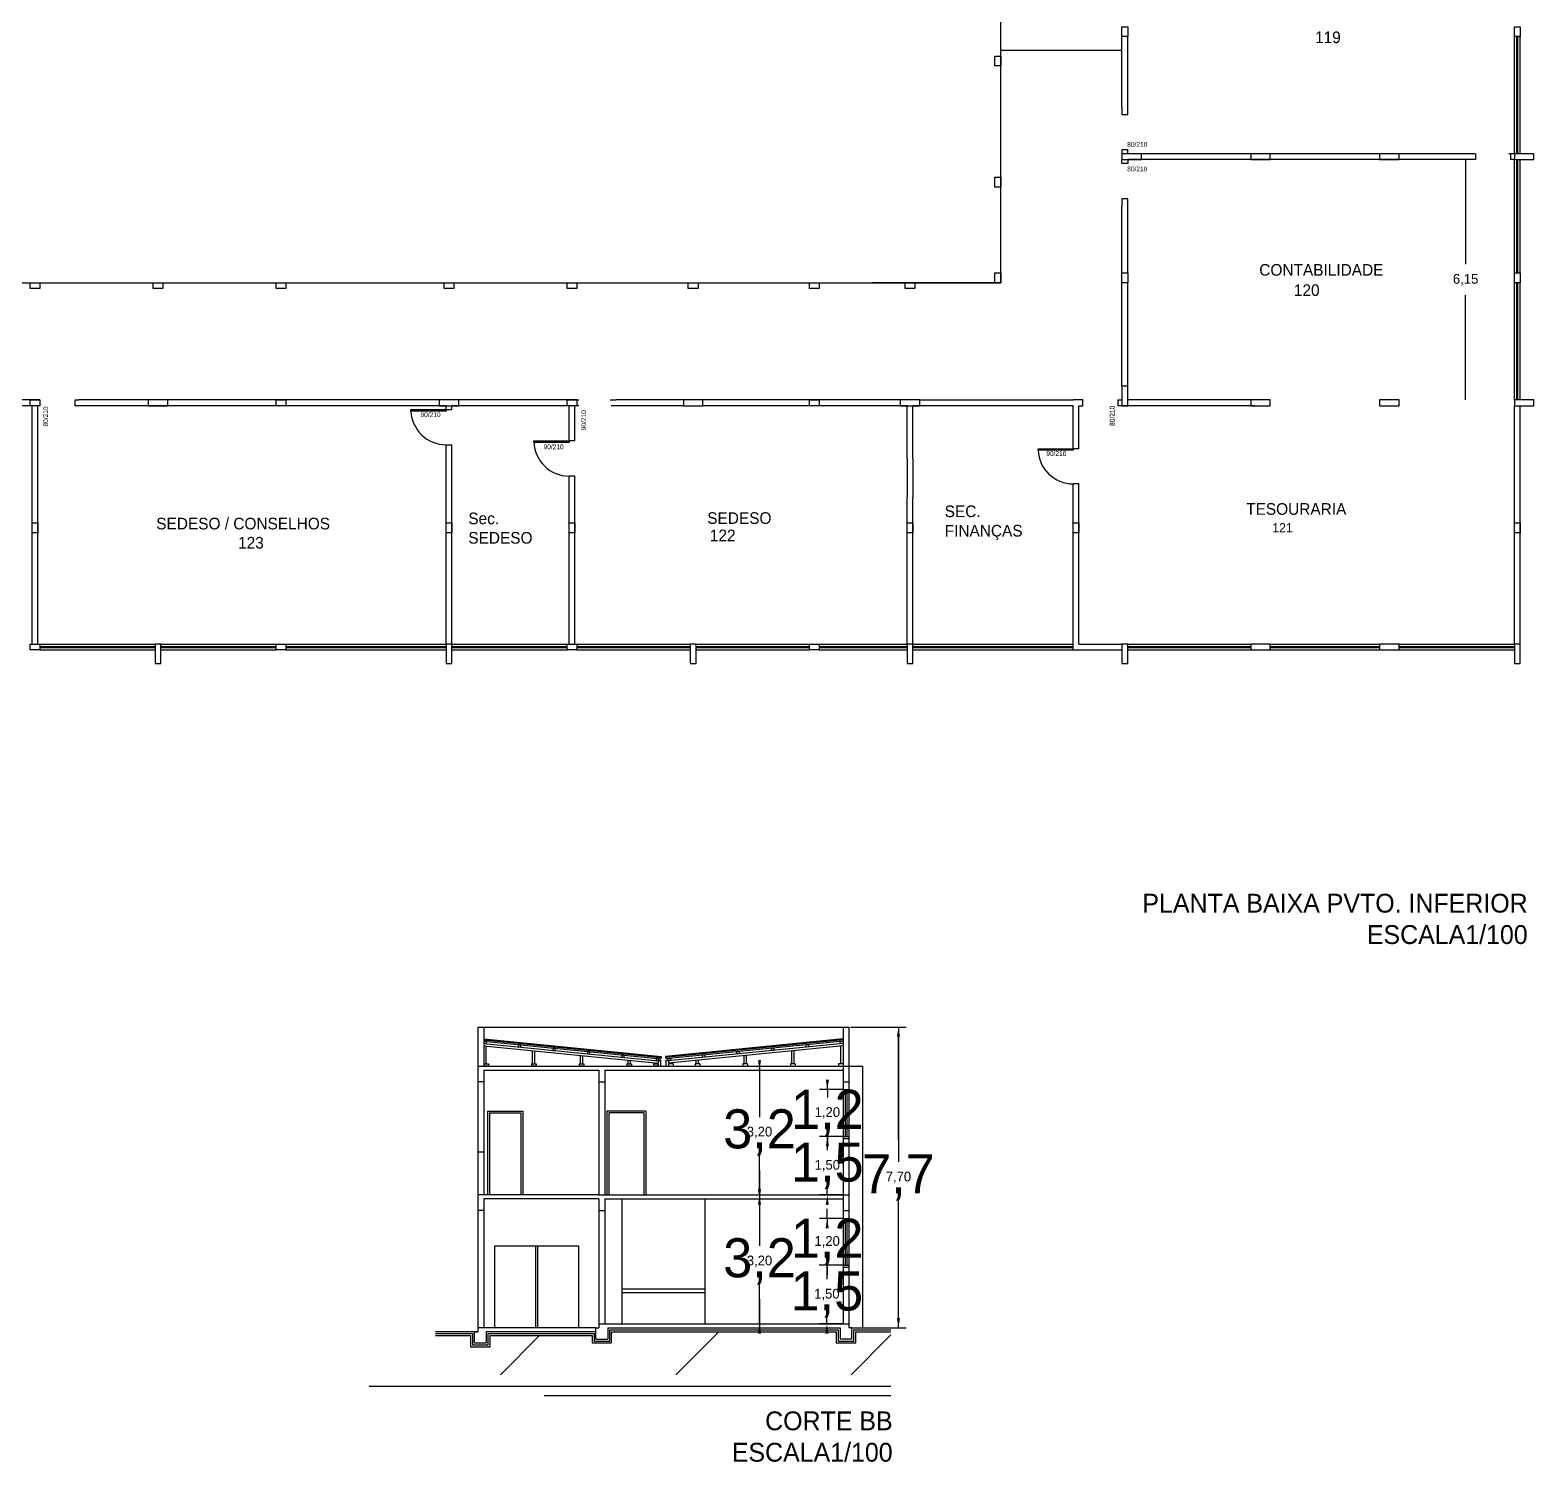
# Model space of a CAD drawing. Header units: metres. Extents: x -999 to 3200, y -1400 to 5056.
# Drawn here: x 1324.63 to 1363.13, y 4598.76 to 4635.41 of the extents above; entities that cross this region are included whole.
import ezdxf

# ---------------------------------------------------------------- set-up
doc = ezdxf.new("R2010")
doc.units = ezdxf.units.M
for name, color, linetype, true_color in [('.5', 7, 'Continuous', 0x000005), ('0.8', 7, 'Continuous', 0x000008), ('02', 7, 'Continuous', 0x000002), ('1', 7, 'Continuous', 0x000001), ('Capa4', 7, 'Continuous', 0x000004), ('Layer1', 7, 'Continuous', 0x000001), ('PAREDE', 7, 'Continuous', 0x000005), ('Vão', 7, 'Continuous', 0x000002)]:
    doc.layers.add(name, color=color, linetype=linetype, true_color=true_color)

# ---------------------------------------------------------------- blocks, each defined once
blk = doc.blocks.new('_CLOSEDFILLED')
at = {"color": 0, "linetype": 'BYBLOCK'}
blk.add_solid([(-1, 0.16), (0, 0), (-1, -0.16)], dxfattribs=at)

msp = doc.modelspace()

# ---------------------------------------------------------------- hatches: boundary and pattern name
h = msp.add_hatch()
h.set_pattern_fill('ANSI31')
h.paths.add_polyline_path([(1346.664, 4602.09), (1345.764, 4602.09), (1345.764, 4601.802), (1345.264, 4601.802), (1345.264, 4602.09), (1339.514, 4602.09), (1339.514, 4601.802), (1339.014, 4601.802), (1339.014, 4601.99), (1336.404, 4601.99), (1336.404, 4601.702), (1335.904, 4601.702), (1335.904, 4601.99), (1335.004, 4601.99), (1335.004, 4600.99), (1346.664, 4600.99), (1346.664, 4602.09)])

# ---------------------------------------------------------------- linework, layer by layer
at = {"layer": '.5', "color": 5}
for points in [[(1352.726, 4635.496), (1352.726, 4635.246), (1352.576, 4635.246), (1352.576, 4635.496), (1352.726, 4635.496)], [(1362.776, 4635.496), (1362.776, 4635.246), (1362.626, 4635.246), (1362.626, 4635.496), (1362.776, 4635.496)], [(1353.076, 4632.246), (1352.576, 4632.246), (1352.576, 4632.096), (1353.076, 4632.096), (1353.076, 4632.246)], [(1356.376, 4632.246), (1355.876, 4632.246), (1355.876, 4632.096), (1356.376, 4632.096), (1356.376, 4632.246)], [(1359.676, 4632.246), (1359.176, 4632.246), (1359.176, 4632.096), (1359.676, 4632.096), (1359.676, 4632.246)], [(1363.126, 4632.246), (1362.626, 4632.246), (1362.626, 4632.096), (1363.126, 4632.096), (1363.126, 4632.246)], [(1352.726, 4629.196), (1352.726, 4628.946), (1352.576, 4628.946), (1352.576, 4629.196), (1352.726, 4629.196)], [(1362.776, 4629.196), (1362.776, 4628.946), (1362.626, 4628.946), (1362.626, 4629.196), (1362.776, 4629.196)], [(1352.726, 4625.796), (1352.726, 4626.296), (1352.576, 4626.296), (1352.576, 4625.796), (1352.726, 4625.796)], [(1328.151, 4625.946), (1327.651, 4625.946), (1327.651, 4625.796), (1328.151, 4625.796), (1328.151, 4625.946)], [(1331.176, 4625.796), (1330.926, 4625.796), (1330.926, 4625.946), (1331.176, 4625.946), (1331.176, 4625.796)], [(1335.602, 4625.946), (1335.102, 4625.946), (1335.102, 4625.796), (1335.602, 4625.796), (1335.602, 4625.946)], [(1341.851, 4625.946), (1341.351, 4625.946), (1341.351, 4625.796), (1341.851, 4625.796), (1341.851, 4625.946)], [(1344.826, 4625.796), (1344.576, 4625.796), (1344.576, 4625.946), (1344.826, 4625.946), (1344.826, 4625.796)], [(1347.401, 4625.946), (1346.901, 4625.946), (1346.901, 4625.796), (1347.401, 4625.796), (1347.401, 4625.946)], [(1356.376, 4625.946), (1355.876, 4625.946), (1355.876, 4625.796), (1356.376, 4625.796), (1356.376, 4625.946)], [(1359.676, 4625.946), (1359.176, 4625.946), (1359.176, 4625.796), (1359.676, 4625.796), (1359.676, 4625.946)], [(1363.126, 4625.946), (1362.626, 4625.946), (1362.626, 4625.796), (1363.126, 4625.796), (1363.126, 4625.946)], [(1324.826, 4622.796), (1324.826, 4622.546), (1324.676, 4622.546), (1324.676, 4622.796), (1324.826, 4622.796)], [(1335.426, 4622.796), (1335.426, 4622.546), (1335.276, 4622.546), (1335.276, 4622.796), (1335.426, 4622.796)], [(1338.576, 4622.796), (1338.576, 4622.546), (1338.426, 4622.546), (1338.426, 4622.796), (1338.576, 4622.796)], [(1347.226, 4622.796), (1347.226, 4622.546), (1347.076, 4622.546), (1347.076, 4622.796), (1347.226, 4622.796)], [(1351.476, 4622.796), (1351.476, 4622.546), (1351.326, 4622.546), (1351.326, 4622.796), (1351.476, 4622.796)], [(1362.776, 4622.796), (1362.776, 4622.546), (1362.626, 4622.546), (1362.626, 4622.796), (1362.776, 4622.796)], [(1324.876, 4619.546), (1324.626, 4619.546), (1324.626, 4619.696), (1324.876, 4619.696), (1324.876, 4619.546)], [(1327.976, 4619.196), (1327.976, 4619.696), (1327.826, 4619.696), (1327.826, 4619.196), (1327.976, 4619.196)], [(1331.176, 4619.546), (1330.926, 4619.546), (1330.926, 4619.696), (1331.176, 4619.696), (1331.176, 4619.546)], [(1335.426, 4619.196), (1335.426, 4619.696), (1335.276, 4619.696), (1335.276, 4619.196), (1335.426, 4619.196)], [(1338.626, 4619.546), (1338.376, 4619.546), (1338.376, 4619.696), (1338.626, 4619.696), (1338.626, 4619.546)], [(1341.676, 4619.196), (1341.676, 4619.696), (1341.526, 4619.696), (1341.526, 4619.196), (1341.676, 4619.196)], [(1344.826, 4619.546), (1344.576, 4619.546), (1344.576, 4619.696), (1344.826, 4619.696), (1344.826, 4619.546)], [(1347.226, 4619.196), (1347.226, 4619.696), (1347.076, 4619.696), (1347.076, 4619.196), (1347.226, 4619.196)], [(1352.726, 4619.196), (1352.726, 4619.696), (1352.576, 4619.696), (1352.576, 4619.196), (1352.726, 4619.196)], [(1356.376, 4619.696), (1355.876, 4619.696), (1355.876, 4619.546), (1356.376, 4619.546), (1356.376, 4619.696)], [(1359.676, 4619.696), (1359.176, 4619.696), (1359.176, 4619.546), (1359.676, 4619.546), (1359.676, 4619.696)], [(1362.626, 4619.696), (1362.626, 4619.196), (1362.776, 4619.196), (1362.776, 4619.696), (1362.626, 4619.696)]]:
    msp.add_lwpolyline(points, dxfattribs=at)
at = {"color": 7}
for p, q in [((1349.476, 4628.946), (1349.476, 4638.811)), ((1352.576, 4633.446), (1352.576, 4635.246)), ((1352.726, 4633.446), (1352.726, 4635.246)), ((1352.576, 4633.446), (1352.576, 4633.246)), ((1352.726, 4633.246), (1352.576, 4633.246)), ((1352.726, 4633.246), (1352.726, 4633.446)), ((1361.626, 4632.246), (1352.726, 4632.246)), ((1361.626, 4632.096), (1352.726, 4632.096)), ((1361.626, 4632.246), (1361.626, 4632.096)), ((1362.626, 4632.246), (1362.486, 4632.246)), ((1362.526, 4632.246), (1362.526, 4632.096)), ((1362.626, 4632.096), (1362.526, 4632.096)), ((1352.726, 4631.096), (1352.576, 4631.096)), ((1352.576, 4631.096), (1352.576, 4630.896)), ((1352.576, 4629.196), (1352.576, 4630.896)), ((1352.726, 4630.896), (1352.726, 4631.096)), ((1352.726, 4629.196), (1352.726, 4630.896)), ((1318.626, 4628.946), (1349.476, 4628.946)), ((1349.476, 4628.946), (1346.196, 4628.946)), ((1349.476, 4629.046), (1349.476, 4628.946)), ((1352.576, 4626.296), (1352.576, 4628.946)), ((1352.726, 4626.296), (1352.726, 4628.946)), ((1324.876, 4625.946), (1318.626, 4625.946)), ((1324.676, 4625.796), (1318.626, 4625.796)), ((1324.676, 4619.696), (1324.676, 4625.796)), ((1324.826, 4619.696), (1324.826, 4625.796)), ((1324.876, 4625.796), (1324.826, 4625.796)), ((1335.602, 4625.946), (1325.876, 4625.946)), ((1335.276, 4625.796), (1325.876, 4625.796)), ((1335.276, 4625.656), (1335.276, 4625.796)), ((1335.426, 4625.696), (1335.426, 4625.796)), ((1335.602, 4625.796), (1335.426, 4625.796)), ((1338.626, 4625.946), (1335.602, 4625.946)), ((1338.626, 4625.796), (1335.602, 4625.796)), ((1338.426, 4624.896), (1338.426, 4625.796)), ((1338.576, 4624.896), (1338.576, 4625.796)), ((1338.626, 4625.946), (1338.676, 4625.946)), ((1338.676, 4625.796), (1338.626, 4625.796)), ((1339.476, 4625.946), (1339.626, 4625.946)), ((1339.626, 4625.796), (1339.501, 4625.796)), ((1341.351, 4625.946), (1339.626, 4625.946)), ((1341.351, 4625.796), (1339.626, 4625.796)), ((1347.401, 4625.946), (1341.851, 4625.946)), ((1345.726, 4625.796), (1341.851, 4625.796)), ((1347.076, 4625.796), (1345.726, 4625.796)), ((1347.076, 4624.446), (1347.076, 4625.796)), ((1347.401, 4625.796), (1347.226, 4625.796)), ((1347.226, 4624.446), (1347.226, 4625.796)), ((1347.401, 4625.946), (1351.326, 4625.946)), ((1351.326, 4625.796), (1347.401, 4625.796)), ((1351.476, 4625.946), (1351.326, 4625.946)), ((1351.326, 4624.696), (1351.326, 4625.796)), ((1351.476, 4624.696), (1351.476, 4625.796)), ((1352.476, 4625.946), (1352.476, 4625.796)), ((1352.476, 4625.946), (1352.576, 4625.946)), ((1355.976, 4625.796), (1352.476, 4625.796)), ((1355.876, 4625.946), (1352.726, 4625.946)), ((1362.626, 4619.696), (1362.626, 4625.796)), ((1362.776, 4619.546), (1362.776, 4625.796)), ((1335.276, 4625.696), (1335.426, 4625.696)), ((1335.276, 4619.696), (1335.276, 4624.796)), ((1335.276, 4624.796), (1335.426, 4624.796)), ((1335.426, 4619.696), (1335.426, 4624.796)), ((1338.576, 4624.896), (1338.426, 4624.896)), ((1351.476, 4624.696), (1351.326, 4624.696)), ((1347.226, 4624.446), (1347.226, 4623.446)), ((1338.576, 4623.996), (1338.426, 4623.996)), ((1338.426, 4619.696), (1338.426, 4623.996)), ((1338.576, 4619.696), (1338.576, 4623.996)), ((1351.326, 4619.546), (1351.326, 4623.796)), ((1351.476, 4623.796), (1351.326, 4623.796)), ((1351.476, 4619.696), (1351.476, 4623.796)), ((1347.076, 4619.696), (1347.076, 4623.446)), ((1347.226, 4619.546), (1347.226, 4623.446)), ((1351.476, 4619.696), (1352.576, 4619.696)), ((1351.326, 4619.546), (1352.576, 4619.546)), ((1343.3, 4609.04), (1343.3, 4608.159)), ((1343.241, 4608.79), (1343.3, 4608.79)), ((1345.439, 4608.29), (1345.037, 4608.29)), ((1345.035, 4607.34), (1345.035, 4607.309)), ((1345.439, 4607.09), (1345.035, 4607.09)), ((1345.439, 4607.09), (1345.037, 4607.09)), ((1343.3, 4606.221), (1343.3, 4605.34)), ((1343.241, 4605.59), (1343.3, 4605.59)), ((1343.241, 4605.49), (1343.3, 4605.49)), ((1343.3, 4605.74), (1343.3, 4604.859)), ((1345.439, 4605.59), (1345.035, 4605.59)), ((1345.035, 4605.371), (1345.035, 4605.34)), ((1345.439, 4604.99), (1345.032, 4604.99)), ((1345.025, 4604.04), (1345.025, 4604.009)), ((1345.439, 4603.79), (1345.025, 4603.79)), ((1345.439, 4603.79), (1345.032, 4603.79)), ((1343.3, 4602.921), (1343.3, 4602.04)), ((1343.241, 4602.29), (1343.3, 4602.29)), ((1345.439, 4602.29), (1345.025, 4602.29)), ((1345.025, 4602.071), (1345.025, 4602.04))]:
    msp.add_line(p, q, dxfattribs=at)
at = {"color": 1}
for p, q in [((1345.626, 4609.89), (1346.857, 4609.89)), ((1346.857, 4607.009), (1346.857, 4609.64)), ((1346.857, 4602.44), (1346.857, 4605.071)), ((1345.626, 4602.19), (1346.857, 4602.19))]:
    msp.add_line(p, q, dxfattribs=at)
at = {"color": 8}
for p, q in [((1343.3, 4608.79), (1343.3, 4607.586)), ((1343.441, 4608.79), (1343.5, 4608.79)), ((1345.037, 4608.29), (1345.037, 4608.54)), ((1345.239, 4608.29), (1344.837, 4608.29)), ((1345.037, 4608.29), (1345.037, 4608.086)), ((1345.239, 4607.09), (1344.835, 4607.09)), ((1345.239, 4607.09), (1344.837, 4607.09)), ((1345.035, 4607.09), (1345.035, 4606.736)), ((1345.037, 4607.09), (1345.037, 4607.294)), ((1345.037, 4607.09), (1345.037, 4606.84)), ((1343.3, 4605.59), (1343.3, 4606.794)), ((1345.035, 4605.59), (1345.035, 4605.944)), ((1343.3, 4605.49), (1343.3, 4604.286)), ((1343.441, 4605.59), (1343.5, 4605.59)), ((1343.441, 4605.49), (1343.5, 4605.49)), ((1345.239, 4605.59), (1344.835, 4605.59)), ((1345.239, 4604.99), (1344.832, 4604.99)), ((1345.032, 4604.99), (1345.032, 4605.24)), ((1345.032, 4604.99), (1345.032, 4604.786)), ((1345.032, 4603.79), (1345.032, 4603.994)), ((1343.3, 4602.29), (1343.3, 4603.494)), ((1345.239, 4603.79), (1344.825, 4603.79)), ((1345.239, 4603.79), (1344.832, 4603.79)), ((1345.025, 4603.79), (1345.025, 4603.436)), ((1345.032, 4603.79), (1345.032, 4603.54)), ((1345.025, 4602.29), (1345.025, 4602.644)), ((1343.441, 4602.29), (1343.5, 4602.29)), ((1345.239, 4602.29), (1344.825, 4602.29))]:
    msp.add_line(p, q, dxfattribs=at)
at = {"color": 7}
for points in [[(1352.726, 4632.246), (1352.726, 4632.346), (1352.576, 4632.346), (1352.576, 4632.246)], [(1352.726, 4632.096), (1352.726, 4631.996), (1352.576, 4631.996), (1352.576, 4632.096)], [(1325.876, 4625.796), (1325.776, 4625.796), (1325.776, 4625.946), (1325.876, 4625.946)], [(1351.476, 4625.796), (1351.576, 4625.796), (1351.576, 4625.946), (1351.476, 4625.946)], [(1335.004, 4602.04), (1335.954, 4602.04), (1335.954, 4601.752), (1336.354, 4601.752), (1336.354, 4602.04), (1339.064, 4602.04), (1339.064, 4601.852), (1339.464, 4601.852), (1339.464, 4602.14), (1345.314, 4602.14), (1345.314, 4601.852), (1345.714, 4601.852), (1345.714, 4602.14), (1346.664, 4602.14)], [(1335.004, 4601.99), (1335.904, 4601.99), (1335.904, 4601.702), (1336.404, 4601.702), (1336.404, 4601.99), (1339.014, 4601.99), (1339.014, 4601.802), (1339.514, 4601.802), (1339.514, 4602.09), (1345.264, 4602.09), (1345.264, 4601.802), (1345.764, 4601.802), (1345.764, 4602.09), (1346.664, 4602.09)]]:
    msp.add_lwpolyline(points, dxfattribs=at)
at = {"layer": '0.8', "color": 8}
for p, q in [((1346.664, 4600.689), (1333.307, 4600.689)), ((1346.664, 4600.446), (1337.786, 4600.446))]:
    msp.add_line(p, q, dxfattribs=at)
for points in [[(1334.376, 4625.656), (1334.376, 4625.696), (1335.276, 4625.696), (1335.276, 4625.656)], [(1337.526, 4624.856), (1337.526, 4624.896), (1338.426, 4624.896), (1338.426, 4624.856)], [(1350.432, 4624.656), (1350.432, 4624.696), (1351.332, 4624.696), (1351.332, 4624.656)]]:
    msp.add_lwpolyline(points, close=True, dxfattribs=at)
for centre in [(1335.276, 4625.696), (1338.426, 4624.896), (1351.332, 4624.696)]:
    msp.add_arc(centre, 0.9, 182.5473, 270, dxfattribs=at)
at = {"layer": '02', "color": 8}
for p, q in [((1361.377, 4632.096), (1361.377, 4629.417)), ((1361.377, 4625.946), (1361.377, 4628.625))]:
    msp.add_line(p, q, dxfattribs=at)
at = {"layer": '1', "color": 1}
for p, q in [((1362.626, 4632.246), (1362.626, 4635.246)), ((1362.776, 4632.246), (1362.776, 4635.246)), ((1349.476, 4634.896), (1352.576, 4634.896)), ((1362.626, 4629.196), (1362.626, 4632.096)), ((1362.776, 4629.196), (1362.776, 4632.096)), ((1362.626, 4625.946), (1362.626, 4628.946)), ((1362.776, 4625.946), (1362.776, 4628.946)), ((1324.876, 4619.696), (1327.826, 4619.696)), ((1327.976, 4619.696), (1330.926, 4619.696)), ((1331.176, 4619.696), (1335.276, 4619.696)), ((1335.426, 4619.696), (1338.376, 4619.696)), ((1338.626, 4619.696), (1341.526, 4619.696)), ((1341.676, 4619.696), (1344.576, 4619.696)), ((1344.826, 4619.696), (1347.076, 4619.696)), ((1347.226, 4619.696), (1351.326, 4619.696)), ((1352.726, 4619.696), (1355.876, 4619.696)), ((1356.376, 4619.696), (1359.176, 4619.696)), ((1359.676, 4619.696), (1362.626, 4619.696)), ((1324.876, 4619.546), (1327.826, 4619.546)), ((1327.976, 4619.546), (1330.926, 4619.546)), ((1331.176, 4619.546), (1335.276, 4619.546)), ((1335.426, 4619.546), (1338.376, 4619.546)), ((1338.626, 4619.546), (1341.526, 4619.546)), ((1341.676, 4619.546), (1344.576, 4619.546)), ((1344.826, 4619.546), (1347.076, 4619.546)), ((1347.226, 4619.546), (1351.326, 4619.546)), ((1352.726, 4619.546), (1355.876, 4619.546)), ((1356.376, 4619.546), (1359.176, 4619.546)), ((1359.676, 4619.546), (1362.626, 4619.546)), ((1336.239, 4609.89), (1345.439, 4609.89)), ((1336.239, 4609.591), (1340.784, 4609.136)), ((1336.239, 4609.561), (1340.781, 4609.106)), ((1336.239, 4609.53), (1340.778, 4609.077)), ((1336.239, 4609.47), (1340.712, 4609.023)), ((1336.239, 4609.41), (1340.706, 4608.963)), ((1336.251, 4609.529), (1336.245, 4609.47)), ((1336.245, 4609.47), (1336.304, 4609.464)), ((1336.31, 4609.523), (1336.251, 4609.529)), ((1336.299, 4608.95), (1336.299, 4609.404)), ((1336.304, 4609.464), (1336.31, 4609.523)), ((1337.133, 4609.441), (1337.127, 4609.381)), ((1337.127, 4609.381), (1337.186, 4609.375)), ((1337.192, 4609.435), (1337.133, 4609.441)), ((1337.186, 4609.375), (1337.192, 4609.435)), ((1337.491, 4608.95), (1337.491, 4609.285)), ((1337.551, 4608.95), (1337.551, 4609.279)), ((1338.015, 4609.353), (1338.009, 4609.293)), ((1338.009, 4609.293), (1338.069, 4609.287)), ((1338.074, 4609.347), (1338.015, 4609.353)), ((1338.069, 4609.287), (1338.074, 4609.347)), ((1338.897, 4609.265), (1338.891, 4609.205)), ((1338.957, 4609.259), (1338.897, 4609.265)), ((1338.951, 4609.199), (1338.957, 4609.259)), ((1345.439, 4609.591), (1340.894, 4609.136)), ((1345.439, 4609.561), (1340.897, 4609.106)), ((1345.439, 4609.53), (1340.9, 4609.077)), ((1345.439, 4609.47), (1340.965, 4609.023)), ((1345.439, 4609.41), (1340.971, 4608.963)), ((1342.721, 4609.259), (1342.781, 4609.265)), ((1342.727, 4609.199), (1342.721, 4609.259)), ((1342.781, 4609.265), (1342.787, 4609.205)), ((1343.603, 4609.347), (1343.663, 4609.353)), ((1343.609, 4609.287), (1343.603, 4609.347)), ((1343.669, 4609.293), (1343.609, 4609.287)), ((1343.663, 4609.353), (1343.669, 4609.293)), ((1344.127, 4608.95), (1344.127, 4609.279)), ((1344.187, 4608.95), (1344.187, 4609.285)), ((1344.485, 4609.435), (1344.545, 4609.441)), ((1344.491, 4609.375), (1344.485, 4609.435)), ((1344.551, 4609.381), (1344.491, 4609.375)), ((1344.545, 4609.441), (1344.551, 4609.381)), ((1345.367, 4609.523), (1345.427, 4609.529)), ((1345.373, 4609.464), (1345.367, 4609.523)), ((1345.433, 4609.47), (1345.373, 4609.464)), ((1345.379, 4608.95), (1345.379, 4609.404)), ((1345.427, 4609.529), (1345.433, 4609.47)), ((1336.239, 4608.95), (1336.359, 4608.95)), ((1336.359, 4608.89), (1336.239, 4608.89)), ((1336.359, 4608.95), (1336.359, 4608.89)), ((1337.461, 4608.95), (1337.581, 4608.95)), ((1337.461, 4608.95), (1337.461, 4608.89)), ((1337.581, 4608.89), (1337.461, 4608.89)), ((1337.581, 4608.95), (1337.581, 4608.89)), ((1338.683, 4608.95), (1338.803, 4608.95)), ((1338.683, 4608.95), (1338.683, 4608.89)), ((1338.803, 4608.89), (1338.683, 4608.89)), ((1338.713, 4608.95), (1338.713, 4609.162)), ((1338.773, 4608.95), (1338.773, 4609.156)), ((1338.803, 4608.95), (1338.803, 4608.89)), ((1338.891, 4609.205), (1338.951, 4609.199)), ((1339.779, 4609.176), (1339.773, 4609.117)), ((1339.773, 4609.117), (1339.833, 4609.111)), ((1339.839, 4609.17), (1339.779, 4609.176)), ((1339.833, 4609.111), (1339.839, 4609.17)), ((1339.905, 4608.95), (1340.025, 4608.95)), ((1339.905, 4608.95), (1339.905, 4608.89)), ((1340.025, 4608.89), (1339.905, 4608.89)), ((1339.935, 4608.95), (1339.935, 4609.04)), ((1339.995, 4608.95), (1339.995, 4609.034)), ((1340.025, 4608.95), (1340.025, 4608.89)), ((1340.586, 4608.95), (1340.706, 4608.95)), ((1340.586, 4608.95), (1340.586, 4608.89)), ((1340.706, 4608.89), (1340.586, 4608.89)), ((1340.658, 4609.088), (1340.652, 4609.029)), ((1340.652, 4609.029), (1340.712, 4609.023)), ((1340.718, 4609.083), (1340.658, 4609.088)), ((1340.712, 4609.023), (1340.706, 4608.963)), ((1340.706, 4608.95), (1340.706, 4608.89)), ((1340.712, 4609.023), (1340.718, 4609.083)), ((1340.716, 4609.04), (1340.764, 4609.04)), ((1340.764, 4609.04), (1340.764, 4608.89)), ((1340.764, 4608.89), (1340.914, 4608.89)), ((1340.784, 4609.136), (1340.778, 4609.077)), ((1340.894, 4609.136), (1340.9, 4609.077)), ((1340.914, 4608.89), (1340.914, 4609.04)), ((1340.914, 4609.04), (1340.961, 4609.04)), ((1340.959, 4609.083), (1341.019, 4609.088)), ((1340.965, 4609.023), (1340.959, 4609.083)), ((1341.025, 4609.029), (1340.965, 4609.023)), ((1340.965, 4609.023), (1340.971, 4608.963)), ((1341.091, 4608.95), (1340.971, 4608.95)), ((1340.971, 4608.95), (1340.971, 4608.89)), ((1340.971, 4608.89), (1341.091, 4608.89)), ((1341.019, 4609.088), (1341.025, 4609.029)), ((1341.091, 4608.95), (1341.091, 4608.89)), ((1341.772, 4608.95), (1341.652, 4608.95)), ((1341.652, 4608.95), (1341.652, 4608.89)), ((1341.652, 4608.89), (1341.772, 4608.89)), ((1341.682, 4608.95), (1341.682, 4609.034)), ((1341.742, 4608.95), (1341.742, 4609.04)), ((1341.772, 4608.95), (1341.772, 4608.89)), ((1341.839, 4609.17), (1341.899, 4609.176)), ((1341.845, 4609.111), (1341.839, 4609.17)), ((1341.904, 4609.117), (1341.845, 4609.111)), ((1341.899, 4609.176), (1341.904, 4609.117)), ((1342.787, 4609.205), (1342.727, 4609.199)), ((1342.994, 4608.95), (1342.874, 4608.95)), ((1342.874, 4608.95), (1342.874, 4608.89)), ((1342.874, 4608.89), (1342.994, 4608.89)), ((1342.904, 4608.95), (1342.904, 4609.156)), ((1342.964, 4608.95), (1342.964, 4609.162)), ((1342.994, 4608.95), (1342.994, 4608.89)), ((1344.217, 4608.95), (1344.097, 4608.95)), ((1344.097, 4608.95), (1344.097, 4608.89)), ((1344.097, 4608.89), (1344.217, 4608.89)), ((1344.217, 4608.95), (1344.217, 4608.89)), ((1345.439, 4608.95), (1345.319, 4608.95)), ((1345.319, 4608.95), (1345.319, 4608.89)), ((1345.319, 4608.89), (1345.439, 4608.89)), ((1345.589, 4608.89), (1345.939, 4608.89)), ((1345.939, 4608.89), (1345.939, 4602.19)), ((1336.089, 4608.49), (1336.089, 4606.69)), ((1336.239, 4608.49), (1336.239, 4606.69)), ((1345.489, 4608.29), (1345.489, 4607.09)), ((1345.539, 4608.29), (1345.539, 4607.09)), ((1336.339, 4607.74), (1337.239, 4607.74)), ((1336.339, 4607.74), (1336.339, 4605.59)), ((1336.389, 4607.69), (1337.189, 4607.69)), ((1336.389, 4607.69), (1336.389, 4605.59)), ((1337.189, 4607.69), (1337.189, 4605.59)), ((1337.239, 4607.74), (1337.239, 4605.59)), ((1339.389, 4607.74), (1339.389, 4605.59)), ((1340.389, 4607.74), (1339.389, 4607.74)), ((1339.439, 4607.69), (1339.439, 4605.59)), ((1340.339, 4607.69), (1339.439, 4607.69)), ((1340.339, 4607.69), (1340.339, 4605.59)), ((1340.389, 4607.74), (1340.389, 4605.59)), ((1339.779, 4605.49), (1339.779, 4602.29)), ((1341.899, 4605.49), (1341.899, 4602.29)), ((1336.089, 4605.19), (1336.089, 4602.19)), ((1336.239, 4605.19), (1336.239, 4602.19)), ((1345.489, 4604.99), (1345.489, 4603.79)), ((1345.539, 4604.99), (1345.539, 4603.79)), ((1336.526, 4604.29), (1337.526, 4604.29)), ((1336.526, 4602.19), (1336.526, 4604.29)), ((1337.526, 4604.29), (1337.676, 4604.29)), ((1337.576, 4602.19), (1337.576, 4604.29)), ((1337.626, 4602.19), (1337.626, 4604.29)), ((1337.676, 4604.29), (1338.676, 4604.29)), ((1338.676, 4602.19), (1338.676, 4604.29))]:
    msp.add_line(p, q, dxfattribs=at)
at = {"layer": '1', "color": 8}
for p, q in [((1345.826, 4609.89), (1347.057, 4609.89)), ((1346.857, 4609.89), (1346.857, 4606.436)), ((1346.857, 4602.19), (1346.857, 4605.644)), ((1345.826, 4602.19), (1347.057, 4602.19))]:
    msp.add_line(p, q, dxfattribs=at)
at = {"layer": 'Capa4', "color": 4}
msp.add_line((1347.076, 4624.446), (1347.076, 4623.446), dxfattribs=at)
at = {"layer": 'Defpoints'}
for p in [(1361.377, 4632.096), (1361.377, 4632.096), (1361.377, 4625.946), (1345.626, 4609.89), (1346.857, 4609.89), (1343.241, 4608.79), (1345.439, 4608.29), (1345.037, 4607.09), (1345.439, 4607.09), (1345.439, 4607.09), (1343.241, 4605.59), (1343.241, 4605.49), (1343.3, 4605.59), (1345.035, 4605.59), (1345.439, 4605.59), (1345.032, 4604.99), (1345.439, 4604.99), (1345.439, 4603.79), (1345.439, 4603.79), (1343.241, 4602.29), (1343.3, 4602.29), (1345.025, 4602.29), (1345.439, 4602.29), (1345.626, 4602.19)]:
    msp.add_point(p, dxfattribs=at)
at = {"layer": 'Layer1', "color": 1}
for points in [[(1349.326, 4634.496), (1349.326, 4634.746), (1349.476, 4634.746), (1349.476, 4634.496), (1349.326, 4634.496)], [(1349.326, 4631.396), (1349.326, 4631.646), (1349.476, 4631.646), (1349.476, 4631.396), (1349.326, 4631.396)], [(1324.876, 4628.796), (1324.626, 4628.796), (1324.626, 4628.946), (1324.876, 4628.946), (1324.876, 4628.796)], [(1328.026, 4628.796), (1327.776, 4628.796), (1327.776, 4628.946), (1328.026, 4628.946), (1328.026, 4628.796)], [(1331.176, 4628.796), (1330.926, 4628.796), (1330.926, 4628.946), (1331.176, 4628.946), (1331.176, 4628.796)], [(1335.477, 4628.796), (1335.227, 4628.796), (1335.227, 4628.946), (1335.477, 4628.946), (1335.477, 4628.796)], [(1338.626, 4628.796), (1338.376, 4628.796), (1338.376, 4628.946), (1338.626, 4628.946), (1338.626, 4628.796)], [(1341.726, 4628.796), (1341.476, 4628.796), (1341.476, 4628.946), (1341.726, 4628.946), (1341.726, 4628.796)], [(1344.826, 4628.796), (1344.576, 4628.796), (1344.576, 4628.946), (1344.826, 4628.946), (1344.826, 4628.796)], [(1347.276, 4628.796), (1347.026, 4628.796), (1347.026, 4628.946), (1347.276, 4628.946), (1347.276, 4628.796)], [(1349.326, 4628.946), (1349.326, 4629.196), (1349.476, 4629.196), (1349.476, 4628.946), (1349.326, 4628.946)], [(1324.876, 4625.796), (1324.626, 4625.796), (1324.626, 4625.946), (1324.876, 4625.946), (1324.876, 4625.796)], [(1338.626, 4625.796), (1338.376, 4625.796), (1338.376, 4625.946), (1338.626, 4625.946), (1338.626, 4625.796)]]:
    msp.add_lwpolyline(points, dxfattribs=at)
at = {"layer": 'PAREDE', "color": 5}
for p, q in [((1336.089, 4609.89), (1336.239, 4609.89)), ((1336.089, 4609.89), (1336.089, 4608.49)), ((1336.239, 4609.89), (1336.239, 4608.89)), ((1345.439, 4609.89), (1345.439, 4608.89)), ((1345.439, 4609.89), (1345.589, 4609.89)), ((1345.589, 4609.89), (1345.589, 4608.29)), ((1336.089, 4608.89), (1345.589, 4608.89)), ((1345.439, 4608.89), (1345.439, 4608.29)), ((1336.239, 4608.49), (1336.089, 4608.49)), ((1336.239, 4608.79), (1339.189, 4608.79)), ((1336.239, 4608.79), (1336.239, 4608.49)), ((1339.189, 4608.79), (1339.189, 4605.59)), ((1339.189, 4608.49), (1339.339, 4608.49)), ((1339.339, 4608.79), (1339.339, 4605.59)), ((1339.339, 4608.79), (1345.439, 4608.79)), ((1345.439, 4608.49), (1345.589, 4608.49)), ((1345.439, 4608.29), (1345.589, 4608.29)), ((1345.439, 4607.09), (1345.439, 4605.59)), ((1345.439, 4607.09), (1345.589, 4607.09)), ((1345.439, 4607.04), (1345.589, 4607.04)), ((1345.589, 4607.09), (1345.589, 4604.99)), ((1336.239, 4606.69), (1336.089, 4606.69)), ((1336.089, 4606.69), (1336.089, 4605.19)), ((1336.239, 4606.69), (1336.239, 4605.59)), ((1339.189, 4605.59), (1336.089, 4605.59)), ((1336.239, 4605.49), (1336.239, 4605.19)), ((1339.189, 4605.49), (1336.239, 4605.49)), ((1339.189, 4605.59), (1345.589, 4605.59)), ((1339.189, 4605.49), (1339.189, 4602.19)), ((1339.339, 4605.49), (1339.339, 4602.29)), ((1339.339, 4605.49), (1345.439, 4605.49)), ((1345.439, 4605.59), (1345.439, 4604.99)), ((1336.239, 4605.19), (1336.089, 4605.19)), ((1339.189, 4605.19), (1339.339, 4605.19)), ((1345.439, 4605.19), (1345.589, 4605.19)), ((1345.439, 4604.99), (1345.589, 4604.99)), ((1345.439, 4603.79), (1345.439, 4602.29)), ((1345.439, 4603.79), (1345.589, 4603.79)), ((1345.439, 4603.74), (1345.589, 4603.74)), ((1345.589, 4603.79), (1345.589, 4602.19)), ((1339.779, 4603.19), (1341.899, 4603.19)), ((1339.779, 4603.09), (1341.899, 4603.09)), ((1336.004, 4602.09), (1335.004, 4602.09)), ((1336.079, 4602.09), (1336.004, 4602.09)), ((1336.004, 4601.802), (1336.004, 4602.09)), ((1336.004, 4602.09), (1336.089, 4602.09)), ((1336.079, 4602.09), (1336.089, 4602.09)), ((1339.114, 4602.19), (1336.089, 4602.19)), ((1336.089, 4602.19), (1336.089, 4602.09)), ((1339.114, 4602.09), (1336.304, 4602.09)), ((1336.304, 4602.09), (1336.304, 4601.802)), ((1339.114, 4601.902), (1339.114, 4602.19)), ((1339.114, 4602.19), (1339.189, 4602.19)), ((1339.189, 4602.29), (1345.589, 4602.29)), ((1339.414, 4602.19), (1345.364, 4602.19)), ((1339.414, 4602.19), (1339.414, 4601.902)), ((1345.364, 4602.19), (1345.364, 4601.902)), ((1345.664, 4602.19), (1345.589, 4602.19)), ((1345.664, 4601.902), (1345.664, 4602.19)), ((1345.664, 4602.19), (1346.664, 4602.19)), ((1336.004, 4601.802), (1336.304, 4601.802)), ((1339.114, 4601.902), (1339.414, 4601.902)), ((1345.664, 4601.902), (1345.364, 4601.902))]:
    msp.add_line(p, q, dxfattribs=at)
at = {"layer": 'Vão', "color": 2}
for p, q in [((1362.686, 4632.246), (1362.686, 4635.246)), ((1362.716, 4632.246), (1362.716, 4635.246)), ((1362.686, 4629.196), (1362.686, 4632.096)), ((1362.716, 4629.196), (1362.716, 4632.096)), ((1362.686, 4625.946), (1362.686, 4628.946)), ((1362.716, 4625.946), (1362.716, 4628.946)), ((1324.876, 4619.636), (1327.826, 4619.636)), ((1327.976, 4619.636), (1330.926, 4619.636)), ((1331.176, 4619.636), (1335.276, 4619.636)), ((1335.426, 4619.636), (1338.376, 4619.636)), ((1338.626, 4619.636), (1341.526, 4619.636)), ((1341.676, 4619.636), (1344.576, 4619.636)), ((1344.826, 4619.636), (1347.076, 4619.636)), ((1347.226, 4619.636), (1351.326, 4619.636)), ((1352.726, 4619.636), (1355.876, 4619.636)), ((1356.376, 4619.636), (1359.176, 4619.636)), ((1359.676, 4619.636), (1362.626, 4619.636)), ((1324.876, 4619.606), (1327.826, 4619.606)), ((1327.976, 4619.606), (1330.926, 4619.606)), ((1331.176, 4619.606), (1335.276, 4619.606)), ((1335.426, 4619.606), (1338.376, 4619.606)), ((1338.626, 4619.606), (1341.526, 4619.606)), ((1341.676, 4619.606), (1344.576, 4619.606)), ((1344.826, 4619.606), (1347.076, 4619.606)), ((1347.226, 4619.606), (1351.326, 4619.606)), ((1352.726, 4619.606), (1355.876, 4619.606)), ((1356.376, 4619.606), (1359.176, 4619.606)), ((1359.676, 4619.606), (1362.626, 4619.606)), ((1345.439, 4608.29), (1345.439, 4607.09)), ((1345.589, 4608.29), (1345.589, 4607.09)), ((1345.439, 4604.99), (1345.439, 4603.79)), ((1345.589, 4604.99), (1345.589, 4603.79))]:
    msp.add_line(p, q, dxfattribs=at)

# ---------------------------------------------------------------- block references
at = {"color": 7, "xscale": 0.25, "yscale": 0.25}
for p, rotation in [((1343.3, 4608.79), 270), ((1345.037, 4608.29), 270), ((1345.035, 4607.09), 270), ((1345.037, 4607.09), 90), ((1343.3, 4605.49), 270), ((1343.3, 4605.59), 90), ((1345.035, 4605.59), 90), ((1345.032, 4604.99), 90), ((1345.025, 4603.79), 270), ((1345.032, 4603.79), 270), ((1343.3, 4602.29), 90), ((1345.025, 4602.29), 90)]:
    msp.add_blockref('_CLOSEDFILLED', p, dxfattribs=dict(at, rotation=rotation))
at = {"layer": '1', "color": 1, "xscale": 0.25, "yscale": 0.25}
for p, rotation in [((1346.857, 4609.89), 90), ((1346.857, 4602.19), 270)]:
    msp.add_blockref('_CLOSEDFILLED', p, dxfattribs=dict(at, rotation=rotation))

# ---------------------------------------------------------------- texts
at = {"color": 7, "char_height": 1, "attachment_point": 5}
for s, insert in [('1,2', (1345.037, 4607.69)), ('3,2', (1343.3, 4607.19)), ('1,5', (1345.035, 4606.34)), ('1,2', (1345.032, 4604.39)), ('3,2', (1343.3, 4603.89)), ('1,5', (1345.025, 4603.04))]:
    msp.add_mtext(s, dxfattribs=dict(at, insert=insert))
at = {"color": 8, "char_height": 0.25, "attachment_point": 5}
for s, insert in [('1,20', (1345.037, 4607.69)), ('3,20', (1343.3, 4607.19)), ('1,50', (1345.035, 4606.34)), ('1,20', (1345.032, 4604.39)), ('3,20', (1343.3, 4603.89)), ('1,50', (1345.025, 4603.04))]:
    msp.add_mtext(s, dxfattribs=dict(at, insert=insert))
at = {"layer": '0.8', "color": 8, "extrusion": (-0.141435, 3.16192e-13, 0.989948), "text_direction": (0.989948, 0, 0.141435)}
for s, insert, char_height, width, attachment_point in [('119', (1357.522, 4635.075, 0.31), 0.298, 4.45181, 7), ('CONTABILIDADE', (1356.095, 4629.121), 0.29798, 2.42764, 7), ('120', (1356.981, 4628.602, 0.31), 0.298, 4.45181, 7), ('SEC. FINANÇAS ', (1348.041, 4622.356, 0), 0.29798, 1.51303, 7), ('TESOURARIA', (1355.759, 4623), 0.298, 1.99003, 7), ('SEDESO / CONSELHOS', (1327.856, 4622.626), 0.29798, 5.73869, 7), ('Sec. \\PSEDESO', (1335.845, 4622.261), 0.298, 3.10674, 7), ('SEDESO', (1341.962, 4622.767), 0.298, 2.42764, 7), ('121', (1356.427, 4622.553, 0), 0.2384, 3.56144, 7), ('123', (1329.95, 4622.136), 0.298, 5.73869, 7), ('122', (1342.029, 4622.326, 0.033), 0.298, 4.45181, 7), ('\\A1;PLANTA BAIXA PVTO. INFERIOR\\PESCALA1/100', (1362.966, 4612.009, 0.019), 0.4823, 13.73092, 9), ('\\A1;CORTE BB\\PESCALA1/100', (1346.708, 4598.756, 0.002), 0.4823, 13.73092, 9)]:
    msp.add_mtext(s, dxfattribs=dict(at, insert=insert, char_height=char_height, width=width, attachment_point=attachment_point))
at = {"layer": '0.8', "color": 8, "extrusion": (-0.141435, 3.16226e-13, 0.989948), "char_height": 0.1232, "width": 1.00346, "attachment_point": 7, "text_direction": (0.989948, 0, 0.141435)}
for s, insert in [('80/210', (1352.713, 4632.423)), ('90/210', (1334.621, 4625.504)), ('90/210', (1350.641, 4624.509))]:
    msp.add_mtext(s, dxfattribs=dict(at, insert=insert))
at = {"layer": '0.8', "color": 8, "extrusion": (-0.141435, -3.16226e-13, 0.989948), "insert": (1352.713, 4631.92), "char_height": 0.1232, "width": 1.00346, "attachment_point": 1, "text_direction": (0.989948, 0, 0.141435)}
msp.add_mtext('80/210', dxfattribs=at)
at = {"layer": '0.8', "color": 8, "extrusion": (3.162e-13, -0.141435, 0.989948), "char_height": 0.1232, "width": 1.00346, "attachment_point": 1, "text_direction": (0, 0.989948, 0.141435)}
for s, insert in [('80/210', (1324.961, 4625.263)), ('90/210', (1338.737, 4625.168)), ('80/210', (1352.264, 4625.28))]:
    msp.add_mtext(s, dxfattribs=dict(at, insert=insert))
at = {"layer": '0.8', "color": 8, "extrusion": (3.16183e-13, -0.141435, 0.989948), "insert": (1352.27, 4625.28), "char_height": 0.1232, "width": 1.00346, "attachment_point": 1, "text_direction": (0, 0.989948, 0.141435)}
msp.add_mtext('80/210', dxfattribs=at)
at = {"layer": '0.8', "color": 8, "extrusion": (-0.141435, -3.16209e-13, 0.989948), "insert": (1337.771, 4624.806), "char_height": 0.1232, "width": 1.00346, "attachment_point": 1, "text_direction": (0.989948, 0, 0.141435)}
msp.add_mtext('90/210', dxfattribs=at)
at = {"layer": '02', "color": 8, "insert": (1361.377, 4629.021), "char_height": 0.25, "attachment_point": 5}
msp.add_mtext('6,15', dxfattribs=at)
at = {"layer": '1', "color": 1, "insert": (1346.857, 4606.04), "char_height": 1, "attachment_point": 5}
msp.add_mtext('7,7', dxfattribs=at)
at = {"layer": '1', "color": 8, "insert": (1346.857, 4606.04), "char_height": 0.25, "attachment_point": 5}
msp.add_mtext('7,70', dxfattribs=at)

doc.saveas('drawing.dxf')
